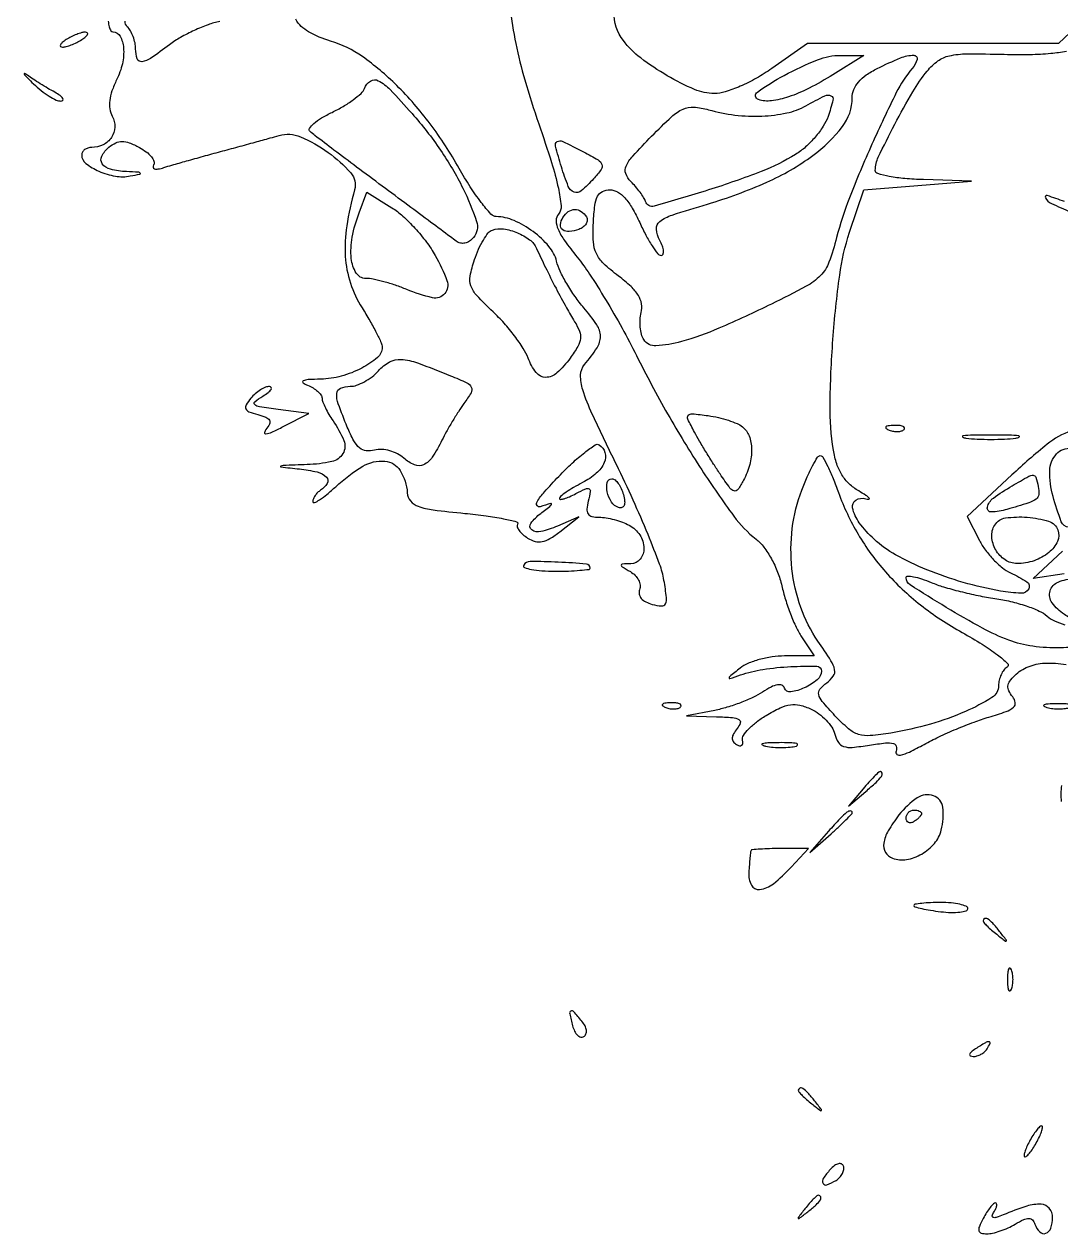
# Model space of a CAD drawing. Extents: x 4 to 800, y 0 to 528.
# Drawn here: x 45.5 to 180.1, y 0 to 157 of the extents above; entities that cross this region are included whole.
import ezdxf

# ---------------------------------------------------------------- set-up
doc = ezdxf.new("R2010")
doc.units = 0

msp = doc.modelspace()

# ---------------------------------------------------------------- linework, layer by layer
for points in [[(185.8204, 160.25), (179.789274, 154.5), (163.488841, 154.5), (147.188409, 154.5), (142.564968, 151.25, -0.025211), (140.57224, 149.994307, -0.025193), (138.46278, 148.945235, -0.026286), (136.52108, 148.217552, -0.076651), (135.110311, 148, -0.101514), (132.550085, 148.525207, -0.030672), (128.985933, 150.317741, -0.031495), (125.553352, 152.617461, -0.066809), (123.298129, 154.878439, -0.171288), (122.108081, 158.575433, -0.086947)], [(108.601111, 159.167726, 0.022204), (109.337023, 154.479263, 0.021557), (110.502799, 149.780634, 0.0114), (112.329868, 144.05928, -0.006782), (113.982439, 139.044672, -0.022832), (114.867309, 135.706598, -0.031456), (115.211481, 133.438226, -0.197617), (114.869641, 132.342927, 0.181604), (114.576448, 131.496439, 0.09653), (114.820028, 130.398553, 0.053048), (115.665486, 128.910859, 0.014873), (117.291098, 126.783647, -0.025531), (118.917761, 124.558343, -0.009376), (120.991267, 121.261446, -0.009266), (123.126119, 117.568363, -0.01098), (125.000415, 114, 0.014177), (129.046981, 106.414153, 0.014703), (133.470597, 99.163171, 0.014089), (137.634682, 93.146151, 0.067787), (140.524762, 90.159182, -0.06501), (141.538035, 89.123459, -0.035034), (142.510051, 87.622107, -0.033465), (143.323906, 85.882637, -0.037442), (143.863179, 84.11343, 0.020765), (144.339394, 82.341409, 0.016), (144.999622, 80.451306, 0.016268), (145.731794, 78.722395, 0.036746), (146.421302, 77.479764), (148.046106, 75), (144.214183, 75, 0.036119), (142.604656, 74.883578, 0.030758), (140.93768, 74.535395, 0.031921), (139.45601, 74.025852, 0.072289), (138.44113, 73.418365, 0.001573), (137.089819, 72.310225, 0.241295), (137.013501, 72.13331, 0.491815), (137.121768, 72.060761, 0.002622), (138.5, 72.531352, -0.045587), (141.414861, 73.254458, -0.025806), (145.037834, 73.619633, -0.01756), (148.392148, 73.665718, -0.407966), (149, 73.04473, -0.223828), (148.466092, 71.911806, -0.064086), (146.779851, 70.849897, -0.073012), (145.0314, 70.331475, -0.36263), (144.223097, 70.830708, 0.214913), (143.886311, 71.195767, 0.146883), (143.317057, 71.258981, 0.075259), (142.4747, 70.96921, 0.024626), (141.339221, 70.302697, -0.035738), (140.115568, 69.620492, -0.018061), (138.489285, 68.930933, -0.017841), (136.750323, 68.336781, -0.025306), (135.163923, 67.943589), (131.5, 67.229998), (135.372445, 67.114999, -0.011008), (137.462002, 67.006868, -0.110566), (138.292829, 66.755357, -0.355708), (138.468016, 66.307808, -0.095873), (138.073886, 65.589028, 0.041723), (137.596896, 64.905579, 0.120295), (137.434768, 64.355232, 0.166224), (137.566492, 63.901227, 0.101699), (137.976218, 63.514698, 0.078055), (138.366632, 63.350654, 0.215018), (138.653545, 63.403338, 0.219613), (138.800034, 63.651501, 0.080966), (138.774777, 64.067122, -0.204222), (138.884136, 64.665954, -0.043941), (139.554747, 65.510054, -0.039167), (140.566273, 66.421346, -0.028684), (141.815852, 67.271963, -0.023124), (143.665518, 68.268265, -0.076687), (144.984398, 68.668687, -0.094889), (146.203714, 68.610698, -0.047734), (147.66577, 68.106424, -0.052688), (148.675595, 67.510938, -0.043075), (149.615288, 66.679786, -0.044744), (150.351876, 65.752127, -0.081651), (150.74395, 64.871136, 0.074229), (151.206572, 63.788913, 0.179164), (151.881731, 63.260492, 0.101602), (153.01427, 63.138844, 0.015765), (155.262845, 63.42604, -0.011568), (157.33894, 63.708933, -0.084395), (158.338328, 63.65281, -0.273358), (158.721478, 63.289977, -0.162754), (158.693157, 62.642764, 0.325779), (158.804459, 62.230131, 0.233001), (159.288512, 62.122079, 0.054998), (160.429327, 62.536049, 0.011399), (162.324343, 63.524492, -0.016159), (164.231163, 64.496116, -0.010117), (166.519739, 65.514596, -0.010152), (168.816869, 66.427241, -0.01819), (170.742854, 67.068691, 0.01295), (172.962973, 67.782346, 0.092847), (173.934984, 68.341567, 0.257191), (174.164377, 68.950843, 0.138205), (173.828757, 69.706335, -0.056774), (173.338434, 70.455874, -0.14059), (173.217841, 71.09489, -0.13131), (173.452149, 71.728989, -0.046738), (174.085903, 72.468582, -0.096727), (175.824463, 73.597843, -0.083522), (177.953654, 74.066238, -0.057044), (180.782736, 73.884689, -0.019958)], [(56.442646, 157.386773, 0.048062), (56.576731, 156.660383, 0.062212), (56.79147, 156.156484, 0.267008), (57.06361, 156, -0.276313), (57.990233, 155.445596, -0.104529), (58.430214, 153.939075, -0.074093), (58.280625, 151.867006, -0.060764), (57.536799, 149.77331, 0.031267), (56.931212, 148.341869, 0.054964), (56.641211, 147.091457, 0.067166), (56.65874, 145.999557, 0.085511), (56.97589, 145.04505, -0.132479), (57.298916, 143.652729, -0.138113), (56.869368, 142.311497, -0.131838), (55.780308, 141.348195, -0.116026), (54.3, 141, 0.072572), (53.803232, 140.927515, 0.087393), (53.381875, 140.716585, 0.100484), (53.100192, 140.40311, 0.133723), (53, 140.035184, 0.231096), (53.537061, 138.935256, 0.063331), (55.243227, 137.922096, 0.059276), (57.378637, 137.282636, 0.091306), (59.301585, 137.301027, 0.003948), (60.5696, 137.557495, 0.573322), (60.608724, 137.674695, 0.200731), (60.401741, 137.776123, 0.00222), (58.809017, 137.863818, -0.047261), (56.73805, 138.166262, -0.179826), (55.674085, 138.886863, -0.283001), (55.606485, 139.878618, -0.098959), (56.545099, 141.037429, -0.059588), (57.431793, 141.610398, -0.116552), (58.247555, 141.795046, -0.092487), (59.184687, 141.611016, -0.028267), (60.499959, 141.000022, -0.038914), (61.388128, 140.431754, -0.060038), (62.04377, 139.799924, -0.081392), (62.385762, 139.204739, -0.232214), (62.340641, 138.742152, 0.18319), (62.279448, 138.426033, 0.292187), (62.458798, 138.229493, 0.111379), (62.932282, 138.210209, 0.031559), (63.652288, 138.38964, -0.006651), (64.720647, 138.713146, -0.001387), (66.603644, 139.250437, -0.001455), (68.792843, 139.861662, -0.001375), (71.027517, 140.47197, 0.000528), (73.278171, 141.082545, 0.000536), (75.515334, 141.694573, 0.000521), (77.459613, 142.230896, 0.002213), (78.620427, 142.557943, -0.171117), (81.389435, 142.391872, -0.056345), (84.999218, 140.365955, -0.057224), (87.93308, 137.696117, -0.254464), (88.423725, 135.5, 0.030929), (87.393105, 130.818893, 0.054482), (87.211153, 126.8673, 0.063217), (87.875424, 123.39666, 0.062009), (89.387921, 120.177544, -0.009708), (90.388297, 118.522514, -0.012752), (91.232702, 116.972292, -0.01027), (91.872674, 115.6566, -0.108468), (92, 115.076576, -0.219524), (91.379417, 113.731216, -0.056756), (89.348133, 112.362246, -0.052579), (86.691994, 111.318029, -0.062479), (84.027494, 110.929715, 0.008905), (82.394151, 110.868055, 0.094839), (81.751945, 110.707724, 0.571212), (81.728215, 110.468965, 0.064218), (82.324, 110.140671, -0.041555), (83.025184, 109.794636, -0.047729), (83.625243, 109.350767, -0.053971), (84.046516, 108.880681, -0.145177), (84.192402, 108.460957, 0.081276), (84.297539, 107.96371, 0.020481), (84.629606, 107.202857, 0.020358), (85.086299, 106.35318, 0.019281), (85.618403, 105.527494, -0.054604), (87.027073, 102.960623, -0.235961), (86.907903, 101.276221, -0.20957), (85.449293, 100.227044, -0.043784), (82.25, 99.831897, 0.00068), (79.146158, 99.717822, 0.11872), (78.829698, 99.628727, 0.729522), (78.849902, 99.529313, 0.001385), (81.25, 99.271532, -0.031785), (83.561276, 98.880083, -0.140406), (84.75389, 98.212499, -0.337278), (84.861959, 97.391675, -0.125029), (84, 96.5, 0.054897), (83.617484, 96.201125, 0.049386), (83.29375, 95.816119, 0.052462), (83.07276, 95.407374, 0.098015), (83, 95.039773, 0.536417), (83.202859, 94.905095, 0.044626), (83.873458, 95.260907, 0.029353), (84.831621, 95.967917, 0.014244), (85.973476, 96.975223, -0.052649), (89.478042, 99.61823, -0.157935), (92.363357, 100.286736, -0.239333), (94.336566, 99.062145, -0.118132), (95.261534, 96.178144, 0.154495), (95.688153, 95.115438, 0.135532), (96.66975, 94.424906, 0.054815), (98.617233, 93.960456, 0.00779), (102.711346, 93.512363, -0.009642), (105.480422, 93.198912, -0.017269), (107.737732, 92.819477, -0.01295), (109.445726, 92.425018, -0.505296), (109.570626, 92.114275, 0.223227), (109.530034, 91.760761, 0.075674), (109.773335, 91.288816, 0.05769), (110.242135, 90.777764, 0.038768), (110.880342, 90.306801, 0.072174), (111.864281, 89.874288, 0.116825), (112.773447, 89.84022, 0.089085), (113.770398, 90.230165, 0.029376), (115.065658, 91.134057), (117.5, 93.054815), (114.745774, 91.864967, -0.041352), (112.580633, 91.135102, -0.226596), (111.404626, 91.377394, -0.41372), (111.289005, 92.213653, -0.066282), (112.573001, 93.512786, 0.001616), (113.907887, 94.553339, 0.253126), (113.981214, 94.72223, 0.479232), (113.873619, 94.794392, 0.002536), (112.5, 94.357278, -0.363185), (112.095775, 94.520413, -0.265719), (112.110465, 95.02737, -0.044802), (113.044408, 96.287144, -0.009317), (114.915652, 98.311463, -0.014098), (116.668356, 100.037888, -0.022072), (118.279296, 101.41002, -0.017876), (119.63294, 102.38795, -0.293914), (120.165652, 102.397622, -0.189602), (120.915565, 101.39558, -0.172699), (120.819345, 100.103155, -0.110932), (119.787675, 98.709663, -0.058891), (118, 97.5, 0.012519), (116.850479, 96.868598, 0.018651), (115.88125, 96.254685, 0.014034), (115.132312, 95.708644, 0.232232), (115, 95.439136, 0.447964), (115.137968, 95.316044, 0.043927), (115.630478, 95.416721, 0.033079), (116.322703, 95.67378, 0.017425), (117.146309, 96.078302, -0.01342), (118.417331, 96.715261, -0.250585), (118.850127, 96.692154, -0.311513), (119.011133, 96.333953, -0.018561), (118.739928, 95.113486, 0.043074), (118.56101, 94.069204, 0.170371), (118.722258, 93.447858, 0.191045), (119.220341, 93.105754, 0.056134), (120.159361, 93, -0.04143), (121.054465, 92.925705, -0.023359), (122.120361, 92.695915, -0.023181), (123.181374, 92.36142, -0.034926), (124.065741, 91.964816, -0.126465), (125.428496, 90.713006, -0.135659), (125.973211, 88.992045, -0.182216), (125.498166, 87.575675, -0.220823), (124.25, 86.969591, 0.007462), (123.152048, 86.934117, 0.388765), (123.01442, 86.795553, 0.272152), (123.124152, 86.590316, 0.005136), (124.208467, 85.943144, -0.068411), (124.822893, 85.461904, -0.07459), (125.263783, 84.845441, -0.08362), (125.469277, 84.192929, -0.126836), (125.401909, 83.604975, 0.146015), (125.357694, 83.027579, 0.124912), (125.630576, 82.479687, 0.095365), (126.211818, 82.019183, 0.056079), (127.042006, 81.699266, 0.04553), (128.264541, 81.495973, 0.306225), (128.770989, 81.786304, 0.146593), (128.90324, 82.581346, 0.010513), (128.571391, 84.817845, 0.0474), (128.010513, 86.900581, 0.007967), (126.500881, 90.750221, 0.008657), (124.569986, 95.229951, 0.007591), (122.401535, 99.842481, -0.004212), (119.269834, 106.388694, -0.032647), (118.03636, 109.545218, -0.080997), (117.754837, 111.464903, -0.174763), (118.276602, 112.842481, 0.032793), (119.891938, 115.000634, 0.14887), (120.323134, 116.49232, 0.145358), (119.854716, 117.991342, 0.030772), (118.172448, 120.19013, -0.025372), (117.024303, 121.657705, -0.020895), (115.949072, 123.330195, -0.021392), (115.090643, 124.952058, -0.051362), (114.635945, 126.231811, 0.117727), (113.645325, 128.166954, 0.056635), (111.593899, 130.078602, 0.055956), (109.11105, 131.517377, 0.097943), (106.79966, 132.029739, -0.208548), (106.11785, 132.345805, -0.017544), (104.85365, 133.876204, -0.020991), (103.435369, 135.89096, -0.014617), (102, 138.273814, 0.032273), (98.222753, 144.071258, 0.037104), (93.887618, 149.052551, 0.040963), (89.431403, 152.795243, 0.082183), (85.31039, 154.799725, -0.056045), (82.434011, 156.018169, -0.132218), (80.784103, 157.635966, -0.132077)], [(70.947726, 157.353511, 0.038114), (69.403569, 156.92667, 0.021481), (67.603792, 156.189312, 0.021339), (65.841469, 155.284198, 0.032541), (64.405609, 154.338966, -0.011083), (61.942696, 152.561696, -0.120881), (60.808049, 152.131597, -0.35739), (60.207553, 152.512066, -0.08006), (60, 153.8, 0.051395), (59.920829, 154.568192, 0.03823), (59.683562, 155.387688, 0.039037), (59.335581, 156.13404, 0.067875), (58.922764, 156.677236, -0.19603), (58.624573, 157.385983, -0.106754)], [(181.397503, 104.22044, 0.082616), (178.309886, 102.482319, 0.018243), (173.702792, 98.489768), (167.905584, 93.08326), (169.500892, 89.998276, 0.041058), (170.291545, 88.735255, 0.031318), (171.347823, 87.491339, 0.032088), (172.493514, 86.44517, 0.062166), (173.5481, 85.796131, -0.039966), (175.676675, 84.612707, -0.389472), (175.901763, 83.695681, -0.285607), (174.916388, 83.141527, -0.032175), (172.25, 83.431784, -0.027179), (167.408084, 84.550696, -0.026813), (162.693615, 86.192214, -0.028415), (158.630026, 88.132581, -0.062206), (155.841285, 90.15121, -0.04464), (153.917308, 92.297773, -0.109623), (153.052046, 94.21892, -0.311935), (153.48027, 95.231945, -0.218738), (154.75, 95.404962, 0.084475), (155.149926, 95.354013, 0.633638), (155.204714, 95.483821, 0.067603), (154.777321, 95.847925, 0.010858), (153.840515, 96.420859, -0.057241), (152.599176, 97.348052, -0.065761), (151.665442, 98.49432, -0.060018), (151.001873, 99.932281, -0.037675), (150.566294, 101.734512, -0.043695), (150.128004, 107.607267, -0.015332), (150.496205, 116.065588, -0.015205), (151.375992, 124.448041, -0.046735), (152.666471, 130), (154.5, 135.5), (161.5, 136.073413), (168.5, 136.646826), (162.25, 136.823413, -0.014932), (159.813909, 136.965131, -0.025815), (157.804954, 137.247396, -0.024336), (156.314411, 137.611953, -0.332017), (156, 138.033244, -0.112277), (156.38886, 139.743121, -0.00854), (158.523783, 144.005875, -0.012486), (160.855878, 148.210935, -0.037349), (162.727578, 150.911901, -0.065501), (164.118903, 152.232496, -0.103894), (165.612549, 152.902142, -0.053132), (167.895757, 153.150279, -0.007129), (172.735875, 153.091376, 0.010782), (176.068741, 153.075166, 0.020035), (178.767247, 153.228513, 0.0181), (180.814918, 153.502525, 0.215234)], [(180.5651, 133.975249, 0.016968), (178.303803, 134.748255, 0.685624), (178.072564, 134.452894, 0.148147), (178.849309, 133.745303, 0.012228), (181.375543, 132.616448, -0.044892)], [(180.5, 85.662036), (176.5, 85.04655), (180.272402, 88.607388, -0.017665)], [(183.273682, 76.38287, -0.041026), (180.001182, 76.046064, -0.040121), (176.436939, 76.258911, -0.054476), (173.3151, 77.051688, -0.035049), (169.892391, 78.611488, -0.012331), (165.212141, 81.30573, -0.005089), (160.506075, 84.23768, -0.25626), (160, 85.160261, -0.419411), (160.204121, 85.360798, -0.042436), (160.954688, 85.283571, -0.033581), (162.003198, 85.010824, -0.01827), (163.25, 84.54414, 0.025855), (164.846907, 83.973861, 0.01133), (167.014062, 83.377251, 0.011178), (169.347764, 82.846495, 0.014688), (171.5, 82.47284, -0.023081), (173.546197, 82.082118, -0.022678), (175.559923, 81.502668, -0.023255), (177.274227, 80.833745, -0.075445), (178.299738, 80.177673, 0.074084), (179.240852, 79.571995, 0.034141), (180.609794, 79.063441, 0.032867)], [(180.180454, 58.197172, 0.083914), (180.129238, 56.101624, 0.106176)]]:
    msp.add_lwpolyline(points, format="xyb")
for points in [[(51, 155, 0.027796), (50.485814, 154.625641, 0.102785), (50.234375, 154.315379, 0.335455), (50.267727, 154.122372, 0.190341), (50.5, 154.030626, 0.067616), (50.987337, 154.096832, 0.024967), (51.646875, 154.315379, 0.024204), (52.352293, 154.628962, 0.026766), (53, 155, 0.027796), (53.514186, 155.374359, 0.102785), (53.765625, 155.684621, 0.335455), (53.732273, 155.877628, 0.190341), (53.5, 155.969374, 0.067616), (53.012663, 155.903168, 0.024967), (52.353125, 155.684621, 0.024204), (51.647707, 155.371038, 0.026766)], [(160.801215, 151.25, 0.062684), (158.721125, 148.118335, 0.00996), (155.568236, 141.441622, 0.011665), (152.63167, 134.455752, 0.031354), (150.978214, 129.327828, -0.025682), (149.977918, 126.100781, -0.105734), (148.892898, 124.380176, -0.07644), (147.033117, 122.981247, -0.00961), (142.536708, 120.679632, -0.011444), (135.698409, 117.535166, -0.034081), (130.840594, 115.816903, -0.051827), (127.525683, 115.253741, -0.277281), (125.963007, 116.059855, -0.0738), (125.663495, 116.756122, -0.039539), (125.495692, 117.678951, -0.038314), (125.471706, 118.6682, -0.048427), (125.607596, 119.572673, 0.103514), (125.652479, 120.705163, 0.097788), (125.243534, 121.786249, 0.066943), (124.294121, 122.935931, 0.023811), (122.659754, 124.310352, -0.025387), (120.7281, 125.945189, -0.094837), (119.796741, 127.226444, -0.096338), (119.411917, 128.750243, -0.026667), (119.40704, 131.229372, -0.017018), (119.599409, 133.476814, -0.087255), (119.96013, 134.670397, -0.16634), (120.583084, 135.278795, -0.111437), (121.563273, 135.5, -0.134085), (122.537785, 135.23388, -0.075281), (123.496173, 134.4534, -0.053733), (124.452176, 133.141431, -0.024455), (125.421187, 131.25, 0.015774), (126.220023, 129.621712, 0.023123), (127.031824, 128.248437, 0.020006), (127.771153, 127.213104, 0.231683), (128.206371, 127, 0.301822), (128.447988, 127.160469, 0.122537), (128.511689, 127.569673, 0.067367), (128.369215, 128.195167, 0.03324), (128.032479, 128.939312, -0.100343), (127.592001, 130.407977, -0.258395), (128.023201, 131.38836, -0.084191), (129.621019, 132.225734, -0.006579), (134.234063, 133.660691, 0.032367), (141.923827, 136.494975, 0.054048), (147.882585, 139.953033, 0.070224), (151.724603, 143.70877, 0.165624), (153, 147.453432, -0.097101), (153.207639, 148.512541, -0.080221), (153.807247, 149.496502, -0.064641), (154.817767, 150.408703, -0.035869), (156.25, 151.254619, -0.017399), (159.265639, 152.626714, -0.098623), (160.988344, 152.96803, -0.487012), (161.410403, 152.427984, -0.117656)], [(150.5, 150.449537, -0.020486), (147.393425, 148.689426, -0.038065), (144.725694, 147.566494, -0.048417), (142.514701, 147.05913, -0.113119), (140.834966, 147.221678, -0.613892), (140.690801, 148.189288, -0.031005), (144.178705, 150.354535, -0.027323), (148.51299, 152.389424, -0.098203), (151.5, 152.95933), (154.5, 152.937581)], [(46.756754, 149.25, 0.02378), (47.745913, 148.390982, 0.02717), (48.77062, 147.66987, 0.027857), (49.694395, 147.161369, 0.118793), (50.305764, 147.030409, 0.217561), (50.553401, 147.151225, 0.337988), (50.561693, 147.377822, 0.088438), (50.195109, 147.739812, 0.024046), (49.5, 148.170392, -0.007836), (48.621324, 148.676039, -0.00526), (47.632479, 149.280097, -0.005298), (46.687116, 149.885365, -0.010424), (45.950991, 150.389983, 0.056811), (45.604693, 150.582907, 0.752683), (45.548717, 150.512995, 0.041844), (45.924693, 150.06565, 0.006395)], [(95.870556, 145.409716, -0.030282), (99.568263, 140.657473, -0.035053), (102.469805, 135.712354, -0.034627), (104.244009, 131.412229, -0.259291), (103.852124, 129.321821, -0.070078), (103.324378, 128.841734, -0.095153), (102.734687, 128.5865, -0.107027), (102.145924, 128.583258, -0.11106), (101.617321, 128.825014, 0.002334), (100.849261, 129.403454, 0.000117), (98.331338, 131.28047, 0.000188), (95.337433, 133.509465, 0.000136), (92, 135.990851, -0.000816), (88.681386, 138.465259, -0.001167), (85.746066, 140.672044, -0.000629), (83.268703, 142.548504, -0.017866), (82.646182, 143.057324, -0.370759), (82.587814, 143.472294, -0.06965), (83.12877, 144.102381, -0.045614), (84.131181, 144.834981, -0.024228), (85.488012, 145.561336, 0.022181), (86.940541, 146.33129, 0.025568), (88.249391, 147.19424, 0.025894), (89.268354, 148.028056, 0.117236), (89.698819, 148.657518, -0.15937), (90.483994, 149.623545, -0.270481), (91.493842, 149.667909, -0.081247), (93.030192, 148.508301, -0.01008)], [(149.859531, 145.026895, -0.059482), (149.234107, 143.746101, -0.033229), (148.19741, 142.352279, -0.032664), (146.944973, 141.063881, -0.045199), (145.656659, 140.09682, -0.046499), (141.181604, 137.87607, -0.015902), (134.33538, 135.485747, -0.007316), (127.293325, 133.38829, -0.400542), (126.172721, 133.981836, 0.058306), (125.933837, 134.491595, 0.019017), (125.468964, 135.181795, 0.018662), (124.889839, 135.915651, 0.02), (124.270255, 136.586888, -0.108728), (123.615915, 137.610468, -0.198119), (123.653962, 138.585904, -0.078087), (124.510603, 139.876417, -0.008538), (126.968555, 142.46796, -0.011686), (129.559401, 144.98727, -0.078423), (131.044676, 145.98498, -0.127671), (132.437091, 146.239807, -0.051631), (134.352413, 145.898929, 0.040266), (137.781799, 145.207999, 0.039831), (141.29022, 145.07214, 0.042509), (144.495947, 145.477827, 0.074069), (147, 146.416694, -0.010545), (149.453031, 147.710954, -0.233303), (150.237779, 147.715664, -0.358821), (150.505036, 147.131951, -0.018946)], [(118.139407, 140.42791, -0.012731), (120.018636, 139.394658, -0.173757), (120.512793, 138.806241, -0.249979), (120.423237, 138.14911, -0.027556), (119.434759, 136.92791, -0.031126), (117.840712, 135.372907, -0.274344), (116.91023, 135.208144, -0.211766), (116.152905, 135.95378, -0.019509), (115.261382, 138.5, -0.009178), (114.492185, 141.18074, -0.320782), (114.709861, 141.759479, -0.265853), (115.378682, 141.806732, -0.007024)], [(98.884442, 126.97546, -0.040208), (100.40555, 123.718034, -0.270173), (100.113304, 122.028152, -0.281528), (98.521997, 121.495586, -0.042497), (95.180549, 122.569028, 0.017176), (93.731567, 123.116798, 0.015877), (92.21016, 123.579652, 0.016101), (90.82966, 123.904897, 0.049836), (89.877876, 124, -0.261774), (88.627633, 124.702715, -0.111778), (87.995844, 126.583656, -0.072342), (88.115336, 129.359921, -0.043997), (89.010143, 132.526679), (90.020287, 135.183558), (93.260143, 133.175133, -0.046335), (94.672924, 132.106613, -0.023475), (96.248722, 130.525503, -0.023097), (97.734634, 128.72729, -0.0318)], [(118.504365, 131.992937, -0.153283), (118.614372, 131.560991, -0.123144), (118.472022, 131.100609, -0.097937), (118.088046, 130.680239, -0.067341), (117.520254, 130.369399, -0.067736), (116.275512, 130.076451, -0.188422), (115.426445, 130.317483, -0.261672), (115.136385, 130.985128, -0.113371), (115.458881, 131.933469, -0.098738), (116.156314, 132.681493, -0.152164), (116.98905, 132.958873, -0.155876), (117.817295, 132.71195, -0.104938)], [(112.033545, 127.903168, 0.008375), (113.188236, 125.440088, 0.005996), (114.558177, 122.723821, 0.00601), (115.908929, 120.198304, 0.014879), (116.975161, 118.390601, -0.045167), (117.608029, 117.152051, -0.126376), (117.73411, 116.192877, -0.103159), (117.389717, 115.175203, -0.024551), (116.40274, 113.672026, -0.047551), (114.682064, 111.730314, -0.189766), (113.23026, 111.157882, -0.234745), (111.98535, 111.775661, -0.071546), (110.93564, 113.669279, 0.051702), (110.303282, 114.924609, 0.019662), (109.180069, 116.534198, 0.019225), (107.81267, 118.201041, 0.022301), (106.384346, 119.673846, -0.014951), (104.277402, 121.783475, -0.103733), (103.520679, 123.022904, -0.134425), (103.424564, 124.316591, -0.031432), (103.980191, 126.439979, -0.02556), (104.501333, 127.784065, -0.030645), (105.130533, 128.985995, -0.031933), (105.772568, 129.909752, -0.1415), (106.306236, 130.289486, -0.121443), (107.763722, 130.429251, -0.062251), (109.543873, 129.935735, -0.062462), (111.138301, 129.02379, -0.12689)], [(100.872005, 111.38026, -0.01229), (102.984084, 110.454552, -0.173552), (103.561699, 109.881612, -0.247361), (103.534016, 109.175854, -0.02622), (102.606747, 107.75005, 0.013891), (101.891705, 106.70771, 0.008204), (101.093704, 105.426577, 0.008205), (100.338328, 104.120228, 0.013917), (99.755097, 103, -0.032406), (98.508202, 100.806905, -0.138374), (97.381297, 99.830379, -0.210045), (96.194246, 99.800751, -0.086829), (94.805721, 100.67582, 0.065046), (93.980743, 101.247092, 0.052317), (92.974244, 101.638874, 0.05341), (91.933914, 101.806709, 0.077407), (91.009716, 101.712792, -0.092076), (89.918485, 101.63393, -0.149092), (89.070962, 101.999768, -0.094678), (88.32013, 102.931101, -0.023487), (87.476834, 104.709686, -0.011133), (86.300311, 107.711699, -0.105573), (86.10756, 109.070796, -0.28487), (86.59939, 109.753177, -0.098122), (87.845012, 110, 0.085127), (88.682911, 110.143697, 0.040647), (89.683491, 110.591653, 0.038745), (90.679088, 111.243418, 0.044566), (91.512793, 112.014136, -0.083643), (92.96278, 113.158972, -0.143234), (94.456372, 113.488122, -0.070695), (96.596588, 113.034682, -0.009641)], [(74.957994, 108.449385, 0.036571), (74.344263, 107.589009, 0.241292), (74.30691, 107.078045, 0.204869), (74.705534, 106.694525, 0.026548), (75.856624, 106.327243, -0.030549), (76.916471, 105.979714, -0.17357), (77.35511, 105.593714, -0.243382), (77.36886, 105.101921, -0.060874), (76.92067, 104.404413, 0.142292), (76.740591, 103.99013, 0.502307), (76.916562, 103.820461, 0.067751), (77.684225, 104.05718, 0.009955), (79.149595, 104.77285), (82.5, 106.492589), (78.5, 107.002555, -0.005791), (76.065686, 107.341604, -0.14124), (75.450911, 107.623994, -0.471842), (75.459345, 108.004538, -0.030408), (76.5, 108.725852, 0.024013), (77.19709, 109.195954, 0.079604), (77.581281, 109.591699, 0.29), (77.592885, 109.837387, 0.262415), (77.372445, 109.969591, 0.1055), (76.849078, 109.87259, 0.042134), (76.198083, 109.535574, 0.039292), (75.533717, 109.040445, 0.039787)], [(138.75, 104.751921, -0.135318), (139.62043, 103.554614, -0.08471), (139.950744, 101.842563, -0.071769), (139.706024, 99.841916, -0.056658), (138.899746, 97.812674, -0.026257), (138.166678, 96.600471, -0.319211), (137.685298, 96.421242, -0.17173), (137.139758, 96.795824, -0.008275), (135.852342, 98.628416, -0.00695), (135.005937, 99.914798, -0.004635), (134.070773, 101.410429, -0.004667), (133.190624, 102.878121, -0.009121), (132.521723, 104.066661, -0.012028), (131.66711, 105.747774, -0.295279), (131.730799, 106.2427, -0.247533), (132.228419, 106.443343, -0.00903), (134.319128, 106.191027, -0.022526), (135.628598, 105.948403, -0.021451), (136.932806, 105.585843, -0.021972), (138.05581, 105.16573, -0.067921)], [(157.8125, 104.316886, 0.051402), (158.359369, 104.160852, 0.05415), (158.916927, 104.123424, 0.060344), (159.402231, 104.202593, 0.126455), (159.729167, 104.395833, 0.296942), (159.77538, 104.614691, 0.208169), (159.592839, 104.799335, 0.077125), (159.112848, 104.910055, 0.028489), (158.416667, 104.921053, 0.018894), (157.670344, 104.862007, 0.168741), (157.37858, 104.720685, 0.470617), (157.395823, 104.538436, 0.054073)], [(167.75, 103.276604, 0.019375), (169.229765, 103.150935, 0.011494), (171, 103.110234, 0.011494), (172.770235, 103.150935, 0.019375), (174.25, 103.276604, 0.108536), (174.666199, 103.423685, 0.707215), (174.635937, 103.56145, 0.025693), (173.329566, 103.655793, 0.005179), (171, 103.679926, 0.005179), (168.670434, 103.655793, 0.025693), (167.364063, 103.56145, 0.707215), (167.333801, 103.423685, 0.108536)], [(151.233739, 96.204595, 0.048699), (153.77196, 90.793326, 0.047007), (157.334645, 85.905547, 0.045503), (161.86633, 81.632337, 0.040165), (167.281951, 78.046767, -0.013121), (169.875715, 76.524339, -0.025173), (171.85624, 75.147907, -0.027767), (173.144897, 74.033064, -0.489018), (173.093575, 73.557833, 0.094999), (172.674735, 73.17308, 0.052798), (172.321238, 72.5737, 0.050009), (172.08112, 71.866761, 0.056936), (172, 71.156683, -0.259517), (171.135064, 69.60248, -0.035014), (167.708437, 67.796118, -0.03466), (163.144119, 66.151489, -0.02757), (158.03377, 65.001081, -0.020288), (155.351819, 64.6621, -0.096654), (153.822955, 64.827168, -0.104478), (152.527563, 65.54914, -0.0257), (150.764898, 67.251678, -0.010888), (149.114128, 69.097827, -0.115892), (148.654578, 69.986923, -0.239341), (148.814951, 70.692344, -0.061587), (149.692544, 71.517133, 0.080136), (150.549037, 72.383799, 0.210262), (150.72326, 73.221406, 0.090576), (150.242749, 74.390153, 0.008822), (148.539376, 76.94318, -0.067351), (146.316414, 81.303031, -0.05783), (145.184506, 86.329765, -0.056931), (145.225243, 91.561717, -0.060896), (146.456732, 96.525876, -0.012458), (147.160972, 98.240473, -0.019052), (147.863996, 99.685726, -0.014107), (148.504677, 100.807168, -0.261618), (148.847989, 101, -0.270609), (149.188783, 100.800982, -0.013008), (149.830364, 99.59135, -0.018267), (150.531608, 98.042424, -0.01183)], [(183.918924, 101.071269, -0.125236), (184.567223, 100.385512, -0.143246), (184.76674, 99.508124, -0.065567), (184.501618, 98.143613, -0.010489), (183.583775, 95.58019, -0.022248), (182.18729, 92.360968, -0.295119), (181.130765, 91.723245, -0.303436), (180.140379, 92.430429, -0.023026), (179.066944, 95.719718, -0.071271), (178.644586, 99.024833, -0.182299), (179.516295, 101.233956, -0.240083), (181.402802, 101.950668, -0.114527)], [(123.304682, 95.942895, -0.035213), (123.465519, 95.085256, -0.120087), (123.395737, 94.525585, -0.234539), (123.117465, 94.267916, -0.153083), (122.671314, 94.275762, -0.171046), (121.77006, 94.975525, -0.086342), (121.203455, 96.317458, -0.115545), (121.206837, 97.523126, -0.347539), (121.810044, 98, -0.175378), (122.215464, 97.853284, -0.062081), (122.64373, 97.395726, -0.052256), (123.028288, 96.73015, -0.040955)], [(177.148144, 97, -0.078149), (177.215764, 95.974291, -0.215397), (176.867441, 95.358042, -0.082177), (175.902761, 94.870395, -0.006188), (173.083864, 94.024052, -0.057894), (171.051946, 93.688547, -0.494291), (170.541585, 94.293684, -0.181637), (171.320919, 95.491394, -0.02728), (173.761551, 97.090542, -0.003807), (175.922721, 98.321859, -0.135061), (176.479278, 98.459101, -0.318124), (176.818618, 98.205004, -0.022567)], [(179.693865, 91.355392, -0.203179), (179.64292, 89.879053, -0.112762), (178.519327, 88.431233, -0.089922), (176.605095, 87.368298, -0.082065), (174.376258, 87, -0.150316), (172.839693, 87.472619, -0.113071), (171.629089, 88.775203, -0.114437), (171.115429, 90.461092, -0.156622), (171.494469, 91.991051, -0.222121), (172.90048, 92.912381, -0.055131), (175.724513, 93.004989, -0.055208), (178.489703, 92.479852, -0.230562)], [(110.366229, 86.783555, 0.473156), (110.470116, 86.480567, 0.04168), (111.36343, 86.230169, 0.031289), (112.725672, 86.055648, 0.016217), (114.440983, 86, 0.008125), (116.189019, 86.028408, 0.01348), (117.660789, 86.116021, 0.007086), (118.859174, 86.236974, 0.380987), (119, 86.394965, 0.389914), (118.502961, 86.935434, 0.009674), (114.860137, 87.170082, 0.010601), (111.217455, 87.256708, 0.260621)], [(188.272647, 83.934602, -0.069776), (187.896301, 83.032169, -0.03572), (187.196392, 82.021831, -0.034645), (186.31204, 81.065882, -0.043773), (185.366527, 80.320588, -0.02844), (183.93836, 79.496844, -0.12059), (182.983779, 79.277069, -0.116427), (182.017695, 79.51917, -0.025677), (180.532148, 80.386979, -0.091919), (178.944468, 81.906183, -0.229639), (178.675757, 83.446982, -0.232357), (179.71783, 84.598833, -0.093518), (181.856989, 85.015313, 0.02985), (182.975419, 85.088648, 0.024774), (184.150215, 85.295997, 0.025482), (185.209857, 85.595191, 0.059547), (185.952254, 85.94933, -0.071565), (187.247027, 86.529347, -0.253554), (188.105888, 86.338763, -0.223128), (188.48824, 85.47499, -0.058427)], [(128.8125, 68.316886, 0.051402), (129.359369, 68.160852, 0.05415), (129.916927, 68.123424, 0.060344), (130.402231, 68.202593, 0.126455), (130.729167, 68.395833, 0.296942), (130.77538, 68.614691, 0.208169), (130.592839, 68.799335, 0.077125), (130.112848, 68.910055, 0.028489), (129.416667, 68.921053, 0.018894), (128.670344, 68.862007, 0.168741), (128.37858, 68.720685, 0.470617), (128.395823, 68.538436, 0.054073)], [(178.269032, 68.307009, 0.037336), (179.036634, 68.167106, 0.029507), (179.880008, 68.127736, 0.030339), (180.671085, 68.185595, 0.06278), (181.269032, 68.344063, 0.31318), (181.386009, 68.52287, 0.333666), (181.257153, 68.684921, 0.052471), (180.580113, 68.787295, 0.014395), (179.5, 68.805051, 0.012823), (178.431793, 68.764444, 0.080377), (177.900903, 68.643467, 0.597527), (177.883358, 68.48334, 0.087174)], [(141.761659, 63.292739, 0.028254), (142.754739, 63.159391, 0.020511), (143.869594, 63.119272, 0.020826), (144.934218, 63.169017, 0.041951), (145.761659, 63.31292, 0.285845), (145.916221, 63.476221, 0.417468), (145.814362, 63.62839, 0.038992), (144.938425, 63.726931, 0.009782), (143.5, 63.747817, 0.008901), (142.071102, 63.715166, 0.053901), (141.339362, 63.605813, 0.67161), (141.319562, 63.45659, 0.082665)], [(154.404988, 57.75), (152.5, 55.5), (154.75, 57.404988, 0.010402), (156.102181, 58.598996, 0.048385), (156.795506, 59.373826, 0.197337), (156.898791, 59.789444, 0.372044), (156.654988, 60, 0.191119), (156.44834, 59.918017, 0.007508), (155.851732, 59.339062, 0.012381), (155.159969, 58.612165, 0.008332)], [(159.07258, 54.365141, 0.033503), (157.665547, 52.306435, 0.097152), (157.094745, 50.686921, 0.172209), (157.327681, 49.513179, 0.16915), (158.25, 48.73839, 0.136249), (160.040283, 48.571903, 0.087067), (162.014408, 49.296538, 0.084562), (163.67513, 50.679002, 0.116005), (164.564226, 52.399873, 0.092341), (164.747015, 55.356556, 0.283422), (163.546054, 56.857655, 0.2404), (161.447498, 56.587176, 0.07621)], [(162, 54.559017, -0.151918), (161.934461, 54.34829, -0.038439), (161.70625, 54.066025, -0.035638), (161.382774, 53.768994, -0.029505), (161, 53.5, -0.082592), (160.6179, 53.343488, -0.161196), (160.29375, 53.3746, -0.182303), (160.078288, 53.586039, -0.108972), (160, 53.940983, -0.093332), (160.076123, 54.345238, -0.09642), (160.29375, 54.688914, -0.099167), (160.618444, 54.918938, -0.105053), (161, 55, -0.042167), (161.382849, 54.967655, -0.061769), (161.70625, 54.870461, -0.081139), (161.92554, 54.727648, -0.210953)], [(149.924314, 52.25), (147.5, 49.5), (150.25, 51.924314, 0.006223), (151.303915, 52.876984, 0.009492), (152.192187, 53.732156, 0.004632), (152.918342, 54.471891, 0.194102), (153, 54.674314, 0.426412), (152.773973, 54.891157, 0.157803), (152.311864, 54.720118, 0.038158), (151.422009, 53.901388, 0.007047)], [(139.871052, 49.75, 0.090404), (139.814063, 49.56305, 0.003182), (139.731381, 48.808919, 0.005814), (139.649408, 47.912711, 0.004025), (139.576652, 46.897385, 0.136081), (139.922486, 45.250745, 0.314557), (140.985756, 44.692098, 0.138386), (142.764864, 45.445924, 0.035216), (145.088483, 47.594186), (147.348628, 50), (143.674314, 50, 0.006365), (142.25659, 49.98195, 0.010045), (141.041451, 49.926563, 0.004435), (140.021354, 49.850415, 0.258331)], [(161, 42.609406, 0.337893), (161.130021, 42.438973, 0.010728), (162.028125, 42.213521, 0.016747), (163.158232, 41.995004, 0.010324), (164.5, 41.810207, 0.021273), (165.841769, 41.711167, 0.035585), (166.971875, 41.756394, 0.041434), (167.784908, 41.916097, 0.335283), (168, 42.200801, 0.307262), (167.789476, 42.511037, 0.038489), (166.971875, 42.765235, 0.034612), (165.841446, 42.942214, 0.021529), (164.5, 43, 0.010473), (163.158078, 42.971889, 0.017314), (162.028125, 42.885263, 0.011422), (161.132537, 42.764547, 0.368991)], [(170, 40.622445, 0.184603), (170.08115, 40.410139, 0.013803), (170.514062, 39.952641, 0.017649), (171.079598, 39.425681, 0.012436), (171.75, 38.872445, 0.001576), (172.879507, 37.99236, 0.377591), (173, 38, 0.377591), (173.00764, 38.120493, 0.001576), (172.127555, 39.25, 0.017685), (171.23668, 40.306759, 0.065617), (170.573889, 40.869516, 0.241985), (170.193395, 40.90695, 0.307699)], [(173.157895, 33, 0.017491), (173.189089, 32.10856, 0.078554), (173.306058, 31.601562, 0.447206), (173.474999, 31.540618, 0.174857), (173.662281, 31.75, 0.057986), (173.818615, 32.320008, 0.037979), (173.87034, 33, 0.037979), (173.818615, 33.679992, 0.057986), (173.662281, 34.25, 0.174857), (173.474999, 34.459382, 0.447206), (173.306058, 34.398438, 0.078554), (173.189089, 33.89144, 0.017491)], [(116.70731, 27.011247, 0.050099), (116.97475, 26.29178, 0.086397), (117.349227, 25.776414, 0.128502), (117.765141, 25.54133, 0.205946), (118.162248, 25.600275, 0.159192), (118.44643, 25.936651, 0.126655), (118.510176, 26.41028, 0.092221), (118.332004, 26.981999, 0.051721), (117.926114, 27.589028, 0.010117), (116.858594, 28.823607, 0.331468), (116.494099, 28.896532, 0.34857), (116.33429, 28.571793, 0.010575)], [(169, 24, 0.027275), (168.445888, 23.597454, 0.147021), (168.239151, 23.292684, 0.37991), (168.327599, 23.095709, 0.102799), (168.690983, 23.015313, 0.074131), (169.192374, 23.083483, 0.053889), (169.713662, 23.298248, 0.054031), (170.175433, 23.618541, 0.075854), (170.5, 24, 0.034464), (170.886554, 24.734105, 0.541951), (170.758161, 24.931144, 0.136158), (170.281145, 24.798791, 0.008108)], [(146, 18.622445, 0.184603), (146.08115, 18.410139, 0.013803), (146.514062, 17.952641, 0.017649), (147.079598, 17.425681, 0.012436), (147.75, 16.872445, 0.001576), (148.879507, 15.99236, 0.377591), (149, 16, 0.377591), (149.00764, 16.120493, 0.001576), (148.127555, 17.25, 0.017685), (147.23668, 18.306759, 0.065617), (146.573889, 18.869516, 0.241985), (146.193395, 18.90695, 0.307699)], [(176, 12, 0.018363), (175.624831, 11.232522, 0.03505), (175.390928, 10.5875, 0.048507), (175.307737, 10.132581, 0.439016), (175.429632, 10, 0.205392), (175.683068, 10.108693, 0.023718), (176.097178, 10.5875, 0.025446), (176.553569, 11.233921, 0.018122), (177, 12, 0.018363), (177.375169, 12.767478, 0.03505), (177.609072, 13.4125, 0.048507), (177.692263, 13.867419, 0.439016), (177.570368, 14, 0.205392), (177.316932, 13.891307, 0.023718), (176.902822, 13.4125, 0.025446), (176.446431, 12.766079, 0.018122)], [(150.14912, 8.335692, 0.036521), (149.244982, 7.197078, 0.27993), (149.210848, 6.544001, 0.378545), (149.726264, 6.353884, 0.045833), (150.900845, 6.938719, 0.063661), (151.386463, 7.332003, 0.069842), (151.740044, 7.82367, 0.079001), (151.913014, 8.33477, 0.130528), (151.871885, 8.785824, 0.198255), (151.616868, 9.064019, 0.174998), (151.222967, 9.09993, 0.100007), (150.711655, 8.849826, 0.043126)], [(146.872445, 3.25, 0.001576), (145.99236, 2.120493, 0.377591), (146, 2, 0.377591), (146.120493, 1.99236, 0.001576), (147.25, 2.872445, 0.017685), (148.306759, 3.76332, 0.065617), (148.869516, 4.426111, 0.241985), (148.90695, 4.806605, 0.307699), (148.622445, 5, 0.184603), (148.410139, 4.91885, 0.013803), (147.952641, 4.485938, 0.017649), (147.425681, 3.920402, 0.012436)], [(170, 2, 0.02264), (169.499623, 0.953809, 0.160259), (169.453537, 0.400061, 0.27514), (169.749362, 0.096064, 0.065602), (170.478385, 0, 0.05819), (171.220633, 0.086676, 0.024036), (172.194085, 0.367188, 0.023388), (173.220033, 0.771489, 0.027807), (174.144222, 1.25, -0.021008), (175.260569, 1.847377, -0.112809), (175.928426, 2, -0.209739), (176.378558, 1.80249, -0.099419), (176.713987, 1.25, 0.106805), (177.349915, 0.236254, 0.298435), (178.131475, 0.063369, 0.22687), (178.781239, 0.743908, 0.079185), (179, 2.116577, 0.172251), (178.577534, 3.306501, 0.211889), (177.537272, 3.836077, 0.091757), (175.645438, 3.589283, 0.020633), (172.585955, 2.458657, -0.017941), (171.703479, 2.127131, -0.157733), (171.291701, 2.122766, -0.41096), (171.175404, 2.341501, -0.065696), (171.394972, 2.830061, 0.030999), (171.635443, 3.27917, 0.065329), (171.751759, 3.65633, 0.125555), (171.731801, 3.90178, 0.320289), (171.594201, 4, 0.20199), (171.330428, 3.888909, 0.025154), (170.909823, 3.4125, 0.026421), (170.448172, 2.766041, 0.018981)]]:
    msp.add_lwpolyline(points, format="xyb", close=True)

doc.saveas('drawing.dxf')
